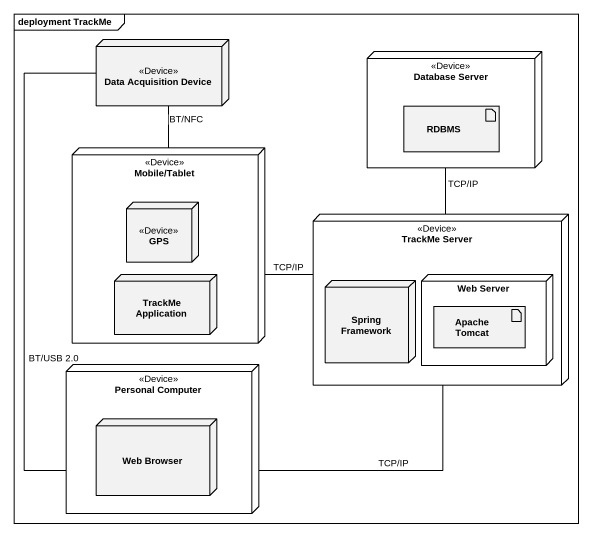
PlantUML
@startuml
mainframe deployment TrackMe
node "Data Acquisition Device" as Data_Acquisition_Device <<Device>>
node "Database Server" as Database_Server <<Device>> {
  artifact RDBMS
}
node "Mobile/Tablet" as Mobile_Tablet <<Device>> {
  node GPS <<Device>>
  node "TrackMe Application" as TrackMe_Application
}
node "TrackMe Server" as TrackMe_Server <<Device>> {
  node "Spring Framework" as Spring_Framework
  node "Web Server" as Web_Server {
    artifact "Apache Tomcat" as Apache_Tomcat
  }
}
node "Personal Computer" as Personal_Computer <<Device>> {
  node "Web Browser" as Web_Browser
}
Mobile_Tablet -up- Data_Acquisition_Device : BT/NFC
Mobile_Tablet -right- TrackMe_Server : TCP/IP
TrackMe_Server -up- Database_Server : TCP/IP
Personal_Computer -up- Data_Acquisition_Device : BT/USB 2.0
Personal_Computer -right- TrackMe_Server : TCP/IP
@enduml
